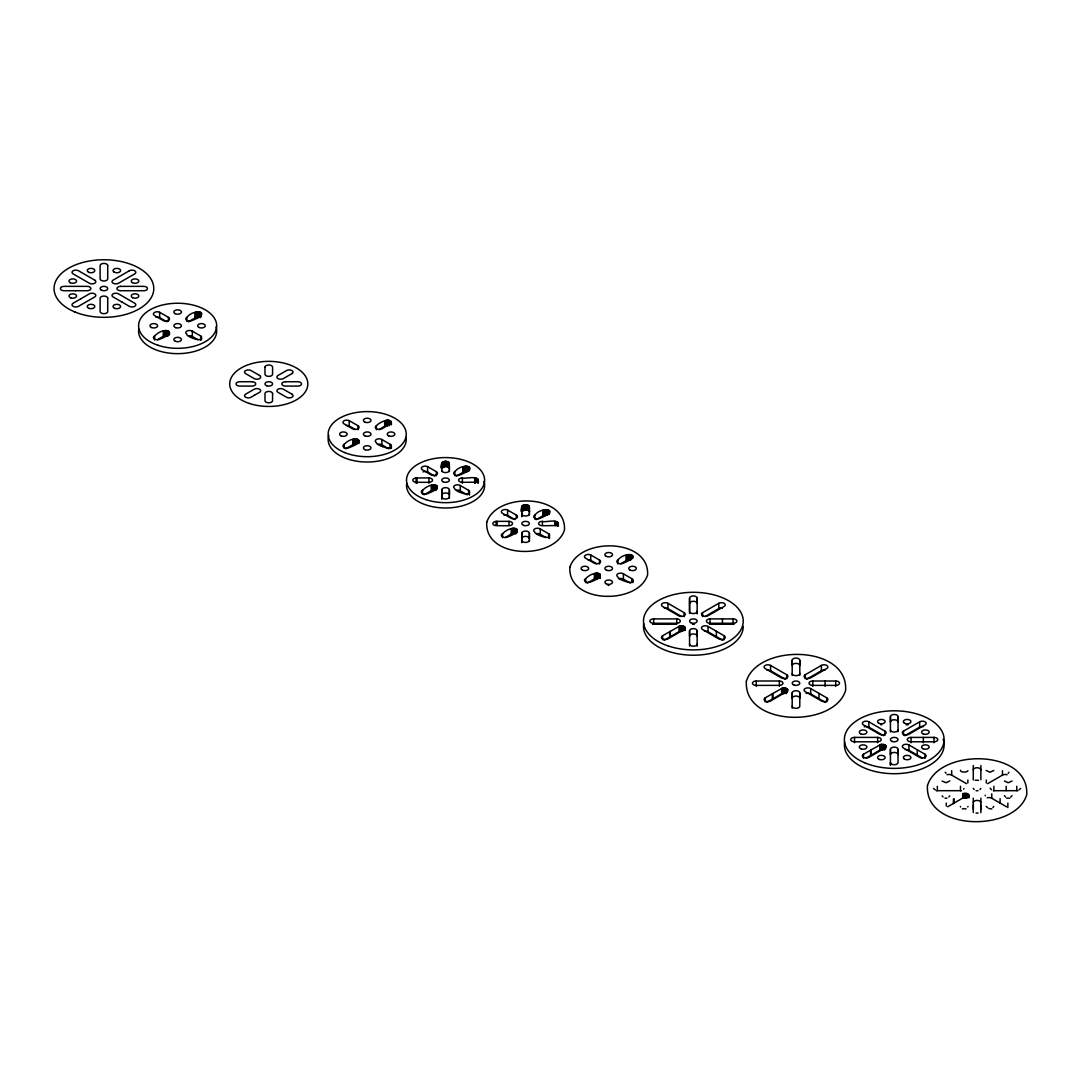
<?xml version="1.0" encoding="UTF-8"?>
<svg xmlns="http://www.w3.org/2000/svg" width="1081" height="1081" viewBox="0 0 1081 1081"><rect width="100%" height="100%" fill="white"/><g stroke="black" fill="none" stroke-linecap="round" stroke-linejoin="round"><path stroke-width="1.5" d="M441.791 471.573L441.913 462.857L445.588 461.222L449.264 462.857L449.385 471.478M521.799 516.421L522.299 505.732L525.596 504.638L528.893 505.732L529.393 512.151L529.271 506.259M697.15 613.265L697.164 598.158A3.811 2.203 0 0 0 693.353 595.955A3.811 2.203 0 0 0 689.556 598.158L689.556 613.508M799.791 675.368L799.791 660.261A3.811 2.203 0 0 0 795.994 658.059A3.811 2.203 0 0 0 792.184 660.261L792.184 665.585A3.811 2.203 0 0 1 795.994 663.383A3.811 2.203 0 0 1 799.791 665.585L799.791 660.261M898.041 731.769L898.041 716.662A3.811 2.203 0 0 0 894.244 714.46A3.811 2.203 0 0 0 890.433 716.662L890.433 721.986A3.811 2.203 0 0 1 894.244 719.784A3.811 2.203 0 0 1 898.041 721.986L898.041 716.662M980.872 779.739L980.886 765.51M529.393 514.88L529.393 506.827M449.372 497.963L449.385 489.855A3.811 2.203 0 0 0 445.588 487.653A3.811 2.203 0 0 0 441.778 489.855L441.791 498.517M529.379 541.378L529.393 533.257A3.811 2.203 0 0 0 525.596 531.068A3.811 2.203 0 0 0 521.785 533.257L521.785 538.595A3.811 2.203 0 0 1 525.596 536.392A3.811 2.203 0 0 1 529.393 538.595L529.393 533.257M697.164 630.818L697.164 636.141A3.811 2.203 0 0 0 693.353 633.952A3.811 2.203 0 0 0 689.556 636.141L689.556 630.818A3.811 2.203 0 0 1 693.353 628.629A3.811 2.203 0 0 1 697.164 630.818L697.15 646.235M799.791 692.921L799.791 698.245A3.811 2.203 0 0 0 795.994 696.056A3.811 2.203 0 0 0 792.184 698.245L792.184 692.921A3.811 2.203 0 0 1 795.994 690.718A3.811 2.203 0 0 1 799.791 692.921L799.791 706.136A3.811 2.203 0 0 1 795.994 708.325A3.811 2.203 0 0 1 792.184 706.136M898.041 749.322L898.041 754.646A3.811 2.203 0 0 0 894.244 752.444A3.811 2.203 0 0 0 890.433 754.646L890.433 749.322A3.811 2.203 0 0 1 894.244 747.12A3.811 2.203 0 0 1 898.041 749.322L898.041 762.524A3.811 2.203 0 0 1 894.244 764.726A3.811 2.203 0 0 1 890.433 762.524L890.433 765.199M980.872 812.709L980.886 798.17M689.57 646.1L689.556 630.818M792.197 708.204L792.184 692.921M890.447 764.591L890.433 749.322M973.292 812.561L973.305 804.872M391.403 422.13L390.565 423.738L381.796 428.819A3.811 2.203 0 0 1 376.418 428.819A3.811 2.203 0 0 1 376.418 425.711C378.607 422.833 392.376 415.536 391.403 424.792M478.302 479.937L475.816 482.194L461.979 482.302A3.811 2.203 0 0 1 458.628 480.153A3.811 2.203 0 0 1 461.898 477.951C465.979 479.383 480.14 473.924 478.261 483.18M558.323 523.353L555.823 525.596L541.986 525.717A3.811 2.203 0 0 1 538.635 523.555A3.811 2.203 0 0 1 541.905 521.366C545.837 523.001 559.458 517.353 558.323 526.015M949.753 780.941L946.064 782.752L942.146 781.063M949.753 795.9L948.861 796.954M967.995 806.426L967.765 806.98M980.886 788.454L979.994 789.508M993.777 770.469L989.98 772.226L986.169 770.469M993.777 806.426L992.899 807.48M1008.978 772.226L1008.1 773.28M1012.019 781.009L1008.208 782.752L1004.411 781.009M1020.613 788.454L1018.991 789.86M964.036 788.59L963.657 789.144M967.968 770.712C967.914 772.415 959.928 772.861 960.401 770.24M449.264 462.857L449.385 468.749C446.385 461.492 437.927 474.748 441.913 462.857M529.271 511.583C525.163 505.516 518.61 518.015 521.92 506.259M669.693 631.723L679.854 625.98L682.76 625.913L685.192 627.602L684.557 629.237L667.95 638.871A3.811 2.203 0 0 1 662.572 638.871A3.811 2.203 0 0 1 662.572 635.763L669.693 631.723L669.693 637.06L664.004 640.276M669.693 637.06L679.017 631.615L682.76 631.236L682.76 625.913M772.32 693.826L782.482 688.084L785.387 688.016L787.819 689.705L787.184 691.34L770.591 700.961A3.811 2.203 0 0 1 765.199 700.961A3.811 2.203 0 0 1 765.199 697.867L772.32 693.826L772.32 699.15L766.632 702.38M772.32 699.15L781.644 693.705L785.387 693.34L785.387 688.016M870.583 750.228L880.731 744.471L884.515 744.674L886.069 746.093L885.434 747.741L868.84 757.362A3.811 2.203 0 0 1 863.462 757.362A3.811 2.203 0 0 1 863.462 754.254L870.583 750.228L870.583 755.551L866.3 757.97M870.583 755.551L879.893 750.106L883.636 749.741L883.636 744.417M947.726 806.75L962.739 798.075L967.36 797.967L967.36 793.535M702.582 612.657L718.757 603.32A3.811 2.203 0 0 1 724.135 603.32A3.811 2.203 0 0 1 724.135 606.427L707.96 615.765A3.811 2.203 0 0 1 702.582 615.765A3.811 2.203 0 0 1 702.582 612.657L702.582 616.656M705.271 616.427L718.757 608.644A3.811 2.203 0 0 1 722.432 608.076M805.21 674.76L821.384 665.423A3.811 2.203 0 0 1 826.776 665.423A3.811 2.203 0 0 1 826.776 668.531L810.588 677.868A3.811 2.203 0 0 1 805.21 677.868A3.811 2.203 0 0 1 805.21 674.76L805.21 678.76M806.561 679.314L821.384 670.747A3.811 2.203 0 0 1 825.06 670.179M903.459 731.161L919.647 721.824A3.811 2.203 0 0 1 925.025 721.824A3.811 2.203 0 0 1 925.025 724.932L908.837 734.269A3.811 2.203 0 0 1 903.459 734.269A3.811 2.203 0 0 1 903.459 731.161L903.459 735.161M904.811 735.715L919.647 727.148A3.811 2.203 0 0 1 923.309 726.581M987.656 783.671L1002.479 775.118A3.811 2.203 0 0 1 1007.073 774.766M1010.721 797.156L1011.978 795.602M154.61 335.975C164.609 325.651 178.824 332.164 159.812 339.177A3.811 2.203 0 0 1 154.434 339.069A3.811 2.203 0 0 1 154.61 335.975L154.61 339.961M186.864 317.341C194.242 307.869 213.092 312.301 192.242 320.449A3.811 2.203 0 0 1 186.864 320.449A3.811 2.203 0 0 1 186.864 317.341L186.864 321.341M157.502 339.623L163.285 336.299L166.069 335.799L166.069 330.475M188.243 321.881L195.85 317.517L199.634 317.314L199.634 311.977M344.163 444.332C354.163 434.022 368.378 440.535 349.366 447.548A3.811 2.203 0 0 1 343.988 447.439A3.811 2.203 0 0 1 344.163 444.332L344.163 448.331M345.609 448.831L352.838 444.656L356.595 444.291L356.595 438.967M379.174 429.454L385.404 425.887L388.241 425.509L388.241 420.185M422.549 490.315C432.549 479.991 446.764 486.518 427.752 493.531A3.811 2.203 0 0 1 422.374 493.422A3.811 2.203 0 0 1 422.549 490.315L422.549 494.314M454.804 471.694C462.182 462.222 481.031 466.654 460.182 474.802A3.811 2.203 0 0 1 454.804 474.802A3.811 2.203 0 0 1 454.804 471.694L454.804 475.694M423.995 494.814L431.238 490.639L434.981 490.261L434.981 484.937M456.182 476.221L463.803 471.87L467.587 471.654M502.557 533.73C512.556 523.407 526.785 529.933 507.759 536.933A3.811 2.203 0 0 1 502.381 536.838A3.811 2.203 0 0 1 502.557 533.73L502.557 537.73M534.811 515.11C542.203 505.638 561.053 510.07 540.203 518.218A3.811 2.203 0 0 1 534.811 518.218A3.811 2.203 0 0 1 534.811 515.11L534.811 519.096M505.462 537.392L511.245 534.055L514.029 533.555L514.029 528.231M536.19 519.637L543.811 515.286L547.594 515.069M585.672 578.646C595.672 568.322 609.9 574.835 590.875 581.848A3.811 2.203 0 0 1 585.497 581.74A3.811 2.203 0 0 1 585.672 578.646L585.672 582.632M617.927 560.012C625.318 550.54 644.168 554.972 623.318 563.12A3.811 2.203 0 0 1 617.927 563.12A3.811 2.203 0 0 1 617.927 560.012L617.927 564.012M620.683 563.755L626.926 560.188L630.709 559.972L630.709 554.648M587.118 583.132L594.361 578.957L598.104 578.592L598.104 573.268M978.143 813.061L976.008 813.061M978.508 780.32L975.184 780.212M416.09 477.951L428.981 477.937A3.811 2.203 0 0 1 432.535 480.261A3.811 2.203 0 0 1 428.481 482.315L417.198 482.302A3.811 2.203 0 0 1 412.888 480.45A3.811 2.203 0 0 1 416.09 477.951L416.09 483.275M496.098 521.366L508.989 521.339A3.811 2.203 0 0 1 512.543 523.677A3.811 2.203 0 0 1 508.502 525.731L497.219 525.704A3.811 2.203 0 0 1 492.895 523.853A3.811 2.203 0 0 1 496.098 521.366L496.098 525.352M710.163 618.913L709.663 618.913A3.811 2.203 0 0 0 706.406 621.116A3.811 2.203 0 0 0 709.744 623.278L733.08 623.291A3.811 2.203 0 0 0 736.891 621.089A3.811 2.203 0 0 0 733.08 618.9L710.163 618.913L709.663 624.25M812.79 681.016L812.304 681.016A3.811 2.203 0 0 0 809.034 683.219A3.811 2.203 0 0 0 812.385 685.381L835.721 685.395A3.811 2.203 0 0 0 839.518 683.192A3.811 2.203 0 0 0 835.721 681.003L812.79 681.016L812.79 686.34M911.053 737.418L910.553 737.418A3.811 2.203 0 0 0 907.283 739.62A3.811 2.203 0 0 0 910.634 741.769L933.97 741.796A3.811 2.203 0 0 0 937.768 739.593A3.811 2.203 0 0 0 933.97 737.391L911.053 737.418L911.053 742.742M993.398 790.711L1016.802 790.684A3.811 2.203 0 0 1 1017.789 790.765M710.163 624.237L733.08 624.223A3.811 2.203 0 0 1 734.067 624.291M653.627 618.9L676.76 618.9A3.811 2.203 0 0 1 680.3 621.237A3.811 2.203 0 0 1 676.26 623.291L653.627 623.291A3.811 2.203 0 0 1 649.83 621.089A3.811 2.203 0 0 1 653.627 618.9L653.627 624.223A3.811 2.203 0 0 0 652.64 624.291M653.627 624.223L676.76 624.223L676.76 618.9M756.254 681.003L779.387 681.003A3.811 2.203 0 0 1 782.941 683.341A3.811 2.203 0 0 1 778.888 685.381L756.254 685.395A3.811 2.203 0 0 1 752.457 683.192A3.811 2.203 0 0 1 756.254 681.003L756.254 686.327M854.517 737.391L877.637 737.404A3.811 2.203 0 0 1 881.191 739.742A3.811 2.203 0 0 1 877.15 741.782L854.517 741.796A3.811 2.203 0 0 1 850.706 739.593A3.811 2.203 0 0 1 854.517 737.391L854.517 742.728M936.362 790.765A3.811 2.203 0 0 1 937.349 790.684L960.482 790.697A3.811 2.203 0 0 1 961.455 790.806M987.912 807.858L986.169 806.426M935.295 789.887L933.552 788.454M200.661 335.988C205.512 344.069 185.959 336.677 186.77 334.151A3.811 2.203 0 0 1 186.959 331.056A3.811 2.203 0 0 1 192.337 331.164L200.661 335.988L200.661 339.988M390.214 444.359C395.065 452.439 375.526 445.048 376.323 442.521A3.811 2.203 0 0 1 376.512 439.413A3.811 2.203 0 0 1 381.89 439.521L390.214 444.359L390.214 448.345M631.736 578.659C636.574 586.74 617.035 579.348 617.846 576.822A3.811 2.203 0 0 1 618.021 573.714A3.811 2.203 0 0 1 623.399 573.822L631.736 578.659L631.736 582.659M548.608 533.744C553.458 541.824 533.919 534.433 534.73 531.92A3.811 2.203 0 0 1 534.906 528.812A3.811 2.203 0 0 1 540.284 528.92L548.608 533.744L548.608 537.743M468.6 490.342C473.451 498.422 453.912 491.031 454.709 488.504A3.811 2.203 0 0 1 454.898 485.396A3.811 2.203 0 0 1 460.276 485.504L468.6 490.342L468.6 494.328M991.453 789.725L990.155 788.184M724.135 635.763A3.811 2.203 0 0 1 724.135 638.871A3.811 2.203 0 0 1 718.757 638.871L702.488 629.466A3.811 2.203 0 0 1 702.677 626.372A3.811 2.203 0 0 1 708.055 626.467L724.135 635.763L724.135 639.749M826.776 697.867A3.811 2.203 0 0 1 826.776 700.961A3.811 2.203 0 0 1 821.384 700.961L805.115 691.57A3.811 2.203 0 0 1 805.304 688.462A3.811 2.203 0 0 1 810.682 688.57L826.776 697.867L826.776 701.853M925.025 754.254A3.811 2.203 0 0 1 925.025 757.362A3.811 2.203 0 0 1 919.647 757.362L903.365 747.971A3.811 2.203 0 0 1 903.554 744.863A3.811 2.203 0 0 1 908.932 744.971L925.025 754.254L925.025 758.254M704.42 631.155A3.811 2.203 0 0 1 708.055 631.804L722.851 640.344M806.115 693.462A3.811 2.203 0 0 1 810.682 693.894L825.479 702.447M905.297 749.66A3.811 2.203 0 0 1 908.932 750.295L922.431 758.105M987.21 797.819A3.811 2.203 0 0 1 991.777 798.264L1006.573 806.804M599.482 560.012A3.811 2.203 0 0 1 599.482 563.12A3.811 2.203 0 0 1 594.104 563.12L585.821 558.323A3.811 2.203 0 0 1 585.375 555.229A3.811 2.203 0 0 1 590.739 554.972L599.482 560.012L599.482 564.012M1005.695 797.156L1004.438 795.602M507.624 510.07L516.367 515.11A3.811 2.203 0 0 1 516.367 518.218A3.811 2.203 0 0 1 510.989 518.218L502.706 513.421A3.811 2.203 0 0 1 502.26 510.327A3.811 2.203 0 0 1 507.624 510.07L507.624 515.394L514.907 519.596M684.138 612.657A3.811 2.203 0 0 1 684.138 615.765A3.811 2.203 0 0 1 678.76 615.765L662.572 606.427A3.811 2.203 0 0 1 662.572 603.32A3.811 2.203 0 0 1 667.95 603.32L684.138 612.657L684.138 616.656M357.973 425.711A3.811 2.203 0 0 1 357.973 428.819A3.811 2.203 0 0 1 352.595 428.819L344.312 424.022A3.811 2.203 0 0 1 343.853 420.928A3.811 2.203 0 0 1 349.217 420.671L357.973 425.711L357.973 429.711M587.956 559.782A3.811 2.203 0 0 1 590.739 560.296L596.563 563.66M168.42 317.341A3.811 2.203 0 0 1 168.42 320.449A3.811 2.203 0 0 1 163.028 320.449L154.745 315.666A3.811 2.203 0 0 1 154.299 312.571A3.811 2.203 0 0 1 159.664 312.301L168.42 317.341L168.42 321.341M436.359 471.694A3.811 2.203 0 0 1 436.359 474.802A3.811 2.203 0 0 1 430.981 474.802L422.698 470.005A3.811 2.203 0 0 1 422.252 466.911A3.811 2.203 0 0 1 427.603 466.654L436.359 471.694L436.359 475.694M885.015 731.161A3.811 2.203 0 0 1 885.015 734.269A3.811 2.203 0 0 1 879.637 734.269L863.462 724.932A3.811 2.203 0 0 1 863.462 721.824A3.811 2.203 0 0 1 868.84 721.824L885.015 731.161L885.015 735.161M786.765 674.76A3.811 2.203 0 0 1 786.765 677.868A3.811 2.203 0 0 1 781.387 677.868L765.199 668.531A3.811 2.203 0 0 1 765.199 665.423A3.811 2.203 0 0 1 770.591 665.423L786.765 674.76L786.765 678.76M664.288 608.076A3.811 2.203 0 0 1 667.95 608.644L681.435 616.427M346.447 425.482A3.811 2.203 0 0 1 349.217 425.995L355.054 429.36M155.921 317.246A3.811 2.203 0 0 1 159.664 317.625L166.96 321.827M422.982 471.856A3.811 2.203 0 0 1 427.603 471.978L434.9 476.18M864.246 726.797A3.811 2.203 0 0 1 868.84 727.148L883.663 735.715M947.091 774.766A3.811 2.203 0 0 1 951.685 775.118L966.509 783.671M766.915 670.179A3.811 2.203 0 0 1 770.591 670.747L785.414 679.314M618.832 578.713A3.811 2.203 0 0 1 623.399 579.146L630.345 583.186M536.649 533.595A3.811 2.203 0 0 1 540.284 534.244L545.837 537.46M378.255 444.21A3.811 2.203 0 0 1 381.89 444.845L388.822 448.872M456.641 490.193A3.811 2.203 0 0 1 460.276 490.828L467.222 494.855M188.689 335.84A3.811 2.203 0 0 1 192.337 336.488L197.877 339.704M974.17 789.508L973.278 788.454M946.064 773.28L945.186 772.226M943.037 796.954L942.146 795.9M960.617 806.98L960.387 806.426M985.345 795.819L985.196 795.251M973.278 798.17L973.305 809.304M521.785 533.257L521.799 541.932M441.778 489.855L441.805 499.206M973.278 765.51L973.278 779.982M890.433 716.662L890.447 732.013M792.184 660.261L792.197 675.611M689.556 598.158L689.57 611.522A3.811 2.203 0 0 0 693.637 613.562A3.811 2.203 0 0 0 697.15 611.211L697.15 613.873M529.366 540.243L529.366 540.527A3.811 2.203 0 0 1 525.096 542.419A3.811 2.203 0 0 1 521.826 539.96L521.826 542.621M449.358 496.828L449.358 497.111A3.811 2.203 0 0 1 445.088 499.003A3.811 2.203 0 0 1 441.805 496.544M1016.802 786.252L1016.802 790.684M1007.857 803.115L1007.857 807.548M1006.181 786.279L1006.181 790.711M1002.479 770.672L1002.479 775.118M1000.101 798.656L1000.101 803.102M993.885 786.265L993.885 790.711M991.777 793.832L991.777 798.264M986.304 780.023L986.304 782.982M980.859 805.156L980.859 809.588M968.914 794.954L968.914 797.913M968.617 794.4L968.617 797.359M968.09 793.927L968.09 796.886M967.86 780.023L967.86 782.982M966.482 793.265L966.482 797.697M965.509 793.143L965.509 797.575M964.522 793.157L964.522 797.602M963.576 793.332L963.576 797.764M962.739 793.643L962.739 798.075M960.482 786.252L960.482 790.697M954.05 798.643L954.05 803.075M953.415 799.089L953.415 803.521M951.685 770.672L951.685 775.118M946.294 803.115L946.294 806.075M937.349 786.252L937.349 790.684M933.97 737.391L933.97 742.728M923.35 737.418L923.35 742.742M919.647 721.824L919.647 727.148M917.256 749.809L917.256 755.133M908.932 744.971L908.932 750.295M885.785 745.552L885.785 748.214M885.244 745.066L885.244 749.065M884.515 744.674L884.515 749.998M882.677 744.282L882.677 749.606M881.677 744.309L881.677 749.633M880.731 744.471L880.731 749.809M879.893 744.782L879.893 750.106M877.637 737.404L877.637 742.728M871.205 749.782L871.205 755.106M868.84 721.824L868.84 727.148M863.462 754.254L863.462 758.254M835.721 681.003L835.721 686.327M825.1 681.016L825.1 686.34M821.384 665.423L821.384 670.747M819.006 693.407L819.006 698.731M810.682 688.57L810.682 693.894M787.536 689.151L787.536 691.813M786.995 688.665L786.995 692.664M786.265 688.273L786.265 693.597M784.414 687.881L784.414 693.205M783.428 687.908L783.428 693.232M782.482 688.084L782.482 693.407M781.644 688.381L781.644 693.705M779.387 681.003L779.387 686.327M772.956 693.38L772.956 698.718M770.591 665.423L770.591 670.747M765.199 697.867L765.199 701.853M733.08 618.9L733.08 624.223M722.459 618.913L722.459 624.237M718.757 603.32L718.757 608.644M716.379 631.304L716.379 636.628M708.055 626.467L708.055 631.804M697.164 598.158L697.164 603.482A3.811 2.203 0 0 0 693.353 601.279A3.811 2.203 0 0 0 689.556 603.482M685.192 627.602L685.192 630.264M684.895 627.048L684.895 629.71M684.368 626.561L684.368 630.561M683.638 626.183L683.638 630.169M681.787 625.777L681.787 631.115M680.8 625.804L680.8 631.128M679.854 625.98L679.854 631.304M679.017 626.277L679.017 631.615M670.328 631.29L670.328 636.614M667.95 603.32L667.95 608.644M662.572 635.763L662.572 639.749M632.898 579.889L632.898 582.551M632.696 555.877L632.696 558.539M632.615 579.348L632.615 582.01M632.236 555.377L632.236 558.039M632.088 578.862L632.088 581.524M631.547 554.958L631.547 558.945M629.764 554.485L629.764 559.809M628.764 554.472L628.764 559.796M627.804 554.594L627.804 559.917M626.926 554.864L626.926 560.188M626.561 555.066L626.561 560.39M626.196 555.256L626.196 560.58M623.399 573.822L623.399 579.146M600.252 574.403L600.252 578.403M599.725 573.916L599.725 577.916M598.996 573.525L598.996 577.524M597.144 573.133L597.144 578.457M596.144 573.16L596.144 578.484M595.199 573.335L595.199 578.659M594.361 573.633L594.361 578.957M590.739 554.972L590.739 560.296M558.107 522.785L558.107 525.447M557.647 522.285L557.647 526.271M556.985 521.853L556.985 525.852M556.147 521.542L556.147 525.542M555.202 521.38L555.202 525.366M554.702 521.366L554.702 525.352M549.58 510.962L549.58 513.637M549.499 534.433L549.499 538.433M549.121 510.462L549.121 514.461M548.972 533.946L548.972 537.946M548.432 510.043L548.432 514.043M547.594 509.746L547.594 513.732M546.648 509.57L546.648 514.894M545.648 509.556L545.648 514.88M544.689 509.692L544.689 515.015M543.811 509.962L543.811 515.286M543.446 510.151L543.446 515.475M543.081 510.354L543.081 515.678M542.405 521.353L542.405 525.352M540.284 528.92L540.284 534.244M528.893 505.732L528.893 511.056M528.285 505.273L528.285 510.597M527.501 504.935L527.501 510.259M526.582 504.705L526.582 510.029M525.596 504.638L525.596 509.962M524.609 504.705L524.609 510.029M523.69 504.935L523.69 510.259M522.907 505.273L522.907 510.597M522.299 505.732L522.299 511.056M521.799 516.637L521.799 513.975A3.811 2.203 0 0 0 525.879 516.002A3.811 2.203 0 0 0 529.393 513.651M517.137 529.501L517.137 532.163M516.596 529.014L516.596 533.001M516.367 515.11L516.367 517.772M515.867 528.623L515.867 533.946M514.988 528.352L514.988 533.676M513.029 528.244L513.029 533.582M512.083 528.42L512.083 533.744M511.245 528.731L511.245 534.055M508.989 521.339L508.989 525.339M497.098 521.353L497.098 525.352M478.099 479.383L478.099 482.045M477.64 478.869L477.64 482.869M476.964 478.451L476.964 482.437M476.126 478.14L476.126 482.126M475.181 477.964L475.181 483.288M474.694 477.951L474.694 483.275M469.573 467.56L469.573 470.221M469.492 491.017L469.492 495.017M469.1 467.046L469.1 471.046M468.965 490.531L468.965 494.53M468.424 466.627L468.424 470.627M467.587 466.33L467.587 470.33M466.627 466.168L466.627 471.492M465.641 466.141L465.641 471.465M464.668 466.276L464.668 471.6M463.803 466.546L463.803 471.87M463.438 466.735L463.438 472.059M463.073 466.938L463.073 472.262M462.384 477.951L462.384 483.275M460.276 485.504L460.276 490.828M449.385 489.855L449.385 495.179A3.811 2.203 0 0 0 445.588 492.977A3.811 2.203 0 0 0 441.778 495.179M448.872 462.317L448.872 467.641M448.277 461.871L448.277 467.195M447.48 461.519L447.48 466.843M446.561 461.303L446.561 466.627M445.588 461.222L445.588 466.546M444.602 461.303L444.602 466.627M443.683 461.519L443.683 466.843M442.886 461.871L442.886 467.195M442.291 462.317L442.291 467.641M437.129 486.085L437.129 488.747M436.589 485.599L436.589 489.585M435.859 485.207L435.859 490.531M434.022 484.815L434.022 490.139M433.022 484.842L433.022 490.166M432.076 485.004L432.076 490.328M431.238 485.315L431.238 490.639M428.981 477.937L428.981 483.261M427.603 466.654L427.603 471.978M417.09 477.937L417.09 483.275M391.376 445.588L391.376 448.25M391.187 421.576L391.187 424.238M391.092 445.048L391.092 447.71M390.714 421.063L390.714 423.725M390.579 444.548L390.579 448.547M390.038 420.644L390.038 424.644M389.201 420.347L389.201 425.671M387.255 420.158L387.255 425.482M386.282 420.293L386.282 425.617M385.404 420.563L385.404 425.887M385.052 420.752L385.052 426.09M384.687 420.955L384.687 426.279M381.89 439.521L381.89 444.845M376.418 425.711L376.418 429.711M359.027 440.643L359.027 443.305M358.73 440.102L358.73 442.764M358.203 439.616L358.203 443.615M357.473 439.224L357.473 443.224M355.622 438.832L355.622 444.156M354.636 438.859L354.636 444.183M353.69 439.021L353.69 444.359M352.838 439.332L352.838 444.656M349.217 420.671L349.217 425.995M201.539 336.677L201.539 339.339M201.161 312.706L201.161 316.692M201.025 336.191L201.025 340.177M200.485 312.287L200.485 317.611M198.688 311.814L198.688 317.138M197.701 311.801L197.701 317.125M196.728 311.923L196.728 317.246M195.85 312.193L195.85 317.517M195.485 312.395L195.485 317.719M195.134 312.585L195.134 317.909M192.337 331.164L192.337 336.488M169.474 332.286L169.474 334.948M169.177 331.732L169.177 334.394M168.65 331.245L168.65 333.907M167.92 330.867L167.92 336.191M167.042 330.597L167.042 335.921M165.082 330.489L165.082 335.813M164.123 330.664L164.123 335.988M163.285 330.975L163.285 336.299M159.664 312.301L159.664 317.625M216.011 326.962A39.038 22.539 0 0 1 179.446 353.622A39.038 22.539 0 0 1 138.76 329.029M976.102 790.765A3.811 2.203 0 0 1 978.062 790.765M973.278 769.956A3.811 2.203 0 0 1 977.075 767.753A3.811 2.203 0 0 1 980.886 769.956M973.278 802.615A3.811 2.203 0 0 1 977.075 800.413A3.811 2.203 0 0 1 980.886 802.615M1006.749 798.305A3.811 2.203 0 0 1 1009.668 798.305M988.993 808.737A3.811 2.203 0 0 1 991.872 808.953M944.97 798.21A3.811 2.203 0 0 1 946.929 798.21M962.279 808.953A3.811 2.203 0 0 1 966.09 808.953M943.145 739.296A49.875 28.795 0 0 1 896.69 773.672A49.875 28.795 0 0 1 844.612 742.093M880.758 724.77A3.811 2.203 0 0 1 881.745 724.756M906.148 724.824A3.811 2.203 0 0 1 908.121 724.824M898.027 729.702A3.811 2.203 0 0 1 894.514 732.053A3.811 2.203 0 0 1 890.447 730.026M799.778 673.301A3.811 2.203 0 0 1 796.265 675.652A3.811 2.203 0 0 1 792.197 673.625M692.367 624.291A3.811 2.203 0 0 1 694.34 624.291M743.228 626.412A49.875 28.795 0 0 1 690.908 655.181A49.875 28.795 0 0 1 643.736 623.602M697.164 644.033A3.811 2.203 0 0 1 693.353 646.222A3.811 2.203 0 0 1 689.556 644.033M608.035 585.361A3.811 2.203 0 0 1 609.035 585.334M503.881 515.002A3.811 2.203 0 0 1 507.624 515.394M449.372 470.235A3.811 2.203 0 0 1 445.858 472.586A3.811 2.203 0 0 1 441.791 470.559M483.964 481.302A39.038 22.539 0 0 1 447.385 507.962A39.038 22.539 0 0 1 406.699 483.369M406.064 437.386A39.038 22.539 0 0 1 365.392 461.992A39.038 22.539 0 0 1 328.813 435.332M107.722 265.615L107.708 278.655A3.811 2.203 0 0 1 104.195 281.006A3.811 2.203 0 0 1 100.128 278.979L100.114 265.615A3.811 2.203 0 0 1 103.925 263.413A3.811 2.203 0 0 1 107.722 265.615M264.994 367.148L264.994 374.337A3.811 2.203 0 0 0 269.061 376.364A3.811 2.203 0 0 0 272.574 374.012L272.588 367.202A3.811 2.203 0 0 0 269.277 365.027A3.811 2.203 0 0 0 265.102 366.635L264.994 367.148M107.722 298.275L107.722 311.49A3.811 2.203 0 0 1 103.925 313.679A3.811 2.203 0 0 1 100.114 311.49L100.114 298.275A3.811 2.203 0 0 1 103.925 296.072A3.811 2.203 0 0 1 107.722 298.275M272.588 393.633L272.547 400.902A3.811 2.203 0 0 1 268.291 402.794A3.811 2.203 0 0 1 265.007 400.321L264.98 393.633A3.811 2.203 0 0 1 268.777 391.43A3.811 2.203 0 0 1 272.588 393.633M486.72 522.339C484.612 559.228 554.742 560.215 564.471 530.055C566.606 493.166 496.301 492.179 486.72 522.339M569.836 567.255C567.728 604.13 637.858 605.13 647.587 574.97C649.681 538.081 579.551 537.095 569.836 567.255M746.363 681.26C743.539 727.121 834.14 728.148 845.612 690.448C848.45 644.6 757.835 643.56 746.363 681.26M927.457 785.63C924.62 831.492 1015.235 832.519 1026.707 794.819C1029.68 748.971 939.011 747.876 927.457 785.63M80.886 298.734L73.143 303.207A3.811 2.203 0 0 0 73.143 306.315A3.811 2.203 0 0 0 78.521 306.315L94.439 297.113A3.811 2.203 0 0 0 94.925 294.018A3.811 2.203 0 0 0 89.574 293.735L80.886 298.734M254.413 395.268L250.954 397.308A3.811 2.203 0 0 1 245.576 397.2A3.811 2.203 0 0 1 245.752 394.092L254.44 389.092A3.811 2.203 0 0 1 259.791 389.376A3.811 2.203 0 0 1 259.305 392.471L254.413 395.268M292.154 373.499L283.384 378.58A3.811 2.203 0 0 1 278.006 378.58A3.811 2.203 0 0 1 278.006 375.472L286.992 370.324A3.811 2.203 0 0 1 291.992 370.607A3.811 2.203 0 0 1 292.154 373.499M129.315 270.777L113.14 280.114A3.811 2.203 0 0 0 113.14 283.222A3.811 2.203 0 0 0 118.518 283.222L134.706 273.885A3.811 2.203 0 0 0 134.706 270.777A3.811 2.203 0 0 0 129.315 270.777M120.734 286.37L120.234 286.37A3.811 2.203 0 0 0 116.964 288.573A3.811 2.203 0 0 0 120.315 290.721L143.651 290.748A3.811 2.203 0 0 0 147.448 288.546A3.811 2.203 0 0 0 143.651 286.357L120.734 286.37M285.587 381.728L285.087 381.728A3.811 2.203 0 0 0 281.83 383.931A3.811 2.203 0 0 0 285.168 386.079L298.045 386.093A3.811 2.203 0 0 0 301.518 384.012A3.811 2.203 0 0 0 298.383 381.742L285.587 381.728M75.535 290.721L64.198 290.748A3.811 2.203 0 0 1 60.387 288.546A3.811 2.203 0 0 1 64.198 286.357L87.318 286.357A3.811 2.203 0 0 1 90.872 288.695A3.811 2.203 0 0 1 86.831 290.735L75.535 290.721M252.184 381.715L240.279 381.728A3.811 2.203 0 0 0 236.036 383.944A3.811 2.203 0 0 0 240.401 386.079L251.684 386.093A3.811 2.203 0 0 0 255.724 384.052A3.811 2.203 0 0 0 252.184 381.715M292.167 394.308L283.479 389.282A3.811 2.203 0 0 0 278.101 389.174A3.811 2.203 0 0 0 277.912 392.281L286.978 397.484A3.811 2.203 0 0 0 291.978 397.213A3.811 2.203 0 0 0 292.167 394.308M122.126 302.126L113.046 296.924A3.811 2.203 0 0 1 113.235 293.816A3.811 2.203 0 0 1 118.613 293.924L134.706 303.207A3.811 2.203 0 0 1 134.706 306.315A3.811 2.203 0 0 1 129.315 306.315L122.126 302.126M259.562 375.472L250.806 370.432A3.811 2.203 0 0 0 245.441 370.688A3.811 2.203 0 0 0 245.9 373.783L254.184 378.58A3.811 2.203 0 0 0 259.562 378.58A3.811 2.203 0 0 0 259.562 375.472M94.696 280.114L78.521 270.777A3.811 2.203 0 0 0 73.143 270.777A3.811 2.203 0 0 0 73.143 273.885L89.318 283.222A3.811 2.203 0 0 0 94.696 283.222A3.811 2.203 0 0 0 94.696 280.114M101.236 290.1A3.811 2.203 0 0 0 107.6 289.113A3.811 2.203 0 0 0 102.938 286.424A3.811 2.203 0 0 0 101.236 290.1M158.11 345.298A39.038 22.539 0 0 0 216.686 325.773A39.038 22.539 0 0 0 158.11 306.261A39.038 22.539 0 0 0 158.11 345.298M151.502 327.529A3.811 2.203 0 0 0 157.583 326.057A3.811 2.203 0 0 0 152.353 323.746A3.811 2.203 0 0 0 151.502 327.529M175.46 341.339A3.811 2.203 0 0 0 181.432 339.718A3.811 2.203 0 0 0 176.027 337.542A3.811 2.203 0 0 0 175.46 341.339M199.039 327.462A3.811 2.203 0 0 0 205.214 326.151A3.811 2.203 0 0 0 200.147 323.719A3.811 2.203 0 0 0 199.039 327.462M175.068 313.639A3.811 2.203 0 0 0 181.351 312.504A3.811 2.203 0 0 0 176.5 309.923A3.811 2.203 0 0 0 175.068 313.639M175.73 327.678A3.811 2.203 0 0 0 181.446 325.773A3.811 2.203 0 0 0 175.73 323.881A3.811 2.203 0 0 0 175.73 327.678M266.885 385.809A3.811 2.203 0 0 0 272.588 383.904A3.811 2.203 0 0 0 266.885 381.998A3.811 2.203 0 0 0 266.885 385.809M249.265 403.429A39.038 22.539 0 0 0 307.828 383.904A39.038 22.539 0 0 0 249.265 364.378A39.038 22.539 0 0 0 249.265 403.429M74.873 311.95A49.875 28.795 0 0 0 153.543 291.37A49.875 28.795 0 0 0 83.332 262.318A49.875 28.795 0 0 0 74.873 311.95M132.733 297.734A3.811 2.203 0 0 0 138.827 296.275A3.811 2.203 0 0 0 133.598 293.964A3.811 2.203 0 0 0 132.733 297.734M70.17 282.695A3.811 2.203 0 0 0 76.494 281.614A3.811 2.203 0 0 0 71.711 278.993A3.811 2.203 0 0 0 70.17 282.695M88.791 272.344A3.811 2.203 0 0 0 94.804 270.804A3.811 2.203 0 0 0 89.48 268.561A3.811 2.203 0 0 0 88.791 272.344M114.91 308.423A3.811 2.203 0 0 0 120.613 306.518A3.811 2.203 0 0 0 114.91 304.612A3.811 2.203 0 0 0 114.91 308.423M114.127 272.128A3.811 2.203 0 0 0 120.491 271.142A3.811 2.203 0 0 0 115.829 268.453A3.811 2.203 0 0 0 114.127 272.128M132.355 282.654A3.811 2.203 0 0 0 138.719 281.668A3.811 2.203 0 0 0 134.071 278.979A3.811 2.203 0 0 0 132.355 282.654M70.887 297.897A3.811 2.203 0 0 0 76.589 295.991A3.811 2.203 0 0 0 70.887 294.086A3.811 2.203 0 0 0 70.887 297.897M89.128 308.423A3.811 2.203 0 0 0 94.831 306.518A3.811 2.203 0 0 0 89.128 304.612A3.811 2.203 0 0 0 89.128 308.423M892.338 741.498A3.811 2.203 0 0 0 898.041 739.593A3.811 2.203 0 0 0 892.338 737.688A3.811 2.203 0 0 0 892.338 741.498M865.192 762.997A49.875 28.795 0 0 0 943.862 742.417A49.875 28.795 0 0 0 873.664 713.365A49.875 28.795 0 0 0 865.192 762.997M923.052 748.782A3.811 2.203 0 0 0 929.147 747.322A3.811 2.203 0 0 0 923.917 745.012A3.811 2.203 0 0 0 923.052 748.782M860.49 733.742A3.811 2.203 0 0 0 866.813 732.661A3.811 2.203 0 0 0 862.03 730.04A3.811 2.203 0 0 0 860.49 733.742M879.11 723.392A3.811 2.203 0 0 0 885.123 721.851A3.811 2.203 0 0 0 879.799 719.608A3.811 2.203 0 0 0 879.11 723.392M904.446 759.119A3.811 2.203 0 0 0 910.81 758.132A3.811 2.203 0 0 0 906.148 755.443A3.811 2.203 0 0 0 904.446 759.119M904.446 723.175A3.811 2.203 0 0 0 910.81 722.189A3.811 2.203 0 0 0 906.148 719.5A3.811 2.203 0 0 0 904.446 723.175M923.471 734.053A3.811 2.203 0 0 0 929.174 732.148A3.811 2.203 0 0 0 923.471 730.243A3.811 2.203 0 0 0 923.471 734.053M861.206 748.944A3.811 2.203 0 0 0 866.908 747.039A3.811 2.203 0 0 0 861.206 745.133A3.811 2.203 0 0 0 861.206 748.944M879.448 759.47A3.811 2.203 0 0 0 885.15 757.565A3.811 2.203 0 0 0 879.448 755.66A3.811 2.203 0 0 0 879.448 759.47M794.089 685.097A3.811 2.203 0 0 0 799.791 683.192A3.811 2.203 0 0 0 794.089 681.287A3.811 2.203 0 0 0 794.089 685.097M690.664 622.642A3.811 2.203 0 0 0 697.029 621.656A3.811 2.203 0 0 0 692.367 618.967A3.811 2.203 0 0 0 690.664 622.642M668.423 646.033A49.875 28.795 0 0 0 743.228 621.089A49.875 28.795 0 0 0 668.423 596.158A49.875 28.795 0 0 0 668.423 646.033M582.564 570.187A3.811 2.203 0 0 0 588.659 568.728A3.811 2.203 0 0 0 583.416 566.417A3.811 2.203 0 0 0 582.564 570.187M606.536 584.01A3.811 2.203 0 0 0 612.495 582.389A3.811 2.203 0 0 0 607.09 580.213A3.811 2.203 0 0 0 606.536 584.01M606.806 570.349A3.811 2.203 0 0 0 612.508 568.444A3.811 2.203 0 0 0 606.806 566.539A3.811 2.203 0 0 0 606.806 570.349M630.101 570.133A3.811 2.203 0 0 0 636.29 568.822A3.811 2.203 0 0 0 631.209 566.39A3.811 2.203 0 0 0 630.101 570.133M606.13 556.31A3.811 2.203 0 0 0 612.427 555.161A3.811 2.203 0 0 0 607.563 552.594A3.811 2.203 0 0 0 606.13 556.31M523.69 525.434A3.811 2.203 0 0 0 529.393 523.542A3.811 2.203 0 0 0 523.69 521.637A3.811 2.203 0 0 0 523.69 525.434M442.886 481.68A3.811 2.203 0 0 0 449.264 480.694A3.811 2.203 0 0 0 444.602 478.005A3.811 2.203 0 0 0 442.886 481.68M426.063 499.652A39.038 22.539 0 0 0 484.626 480.126A39.038 22.539 0 0 0 426.063 460.601A39.038 22.539 0 0 0 426.063 499.652M341.055 435.886A3.811 2.203 0 0 0 347.136 434.427A3.811 2.203 0 0 0 341.907 432.116A3.811 2.203 0 0 0 341.055 435.886M365.013 449.696A3.811 2.203 0 0 0 370.986 448.088A3.811 2.203 0 0 0 365.581 445.913A3.811 2.203 0 0 0 365.013 449.696M344.636 452.547A39.038 22.539 0 0 0 406.064 436.224A39.038 22.539 0 0 0 350.879 413.672A39.038 22.539 0 0 0 344.636 452.547M365.297 436.048A3.811 2.203 0 0 0 370.999 434.143A3.811 2.203 0 0 0 365.297 432.238A3.811 2.203 0 0 0 365.297 436.048M388.592 435.832A3.811 2.203 0 0 0 394.768 434.508A3.811 2.203 0 0 0 389.7 432.089A3.811 2.203 0 0 0 388.592 435.832M364.621 422.009A3.811 2.203 0 0 0 370.905 420.86A3.811 2.203 0 0 0 366.054 418.293A3.811 2.203 0 0 0 364.621 422.009"/></g></svg>
